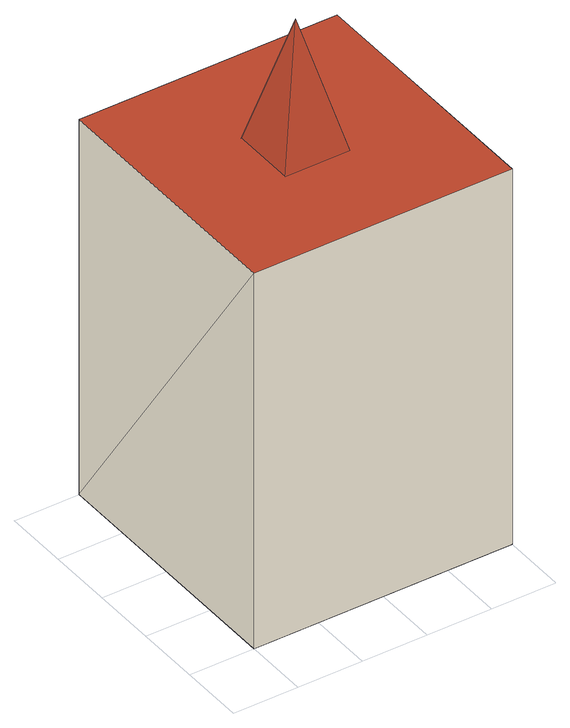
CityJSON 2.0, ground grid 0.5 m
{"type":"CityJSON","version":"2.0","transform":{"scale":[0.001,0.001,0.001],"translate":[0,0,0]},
"CityObjects":{
"building1":{"type":"Building","geometry":[{"type":"Solid","lod":"2","boundaries":[[[[0,1,2,3]],[[4,5,6]],[[4,7,8]],[[4,8,5]],[[4,6,7]],[[5,0,3,6]],[[8,1,0,5]],[[7,2,1,8]],[[6,3,7]],[[3,2,7]]]],"semantics":{"surfaces":[{"type":"RoofSurface"},{"type":"WallSurface"}],"values":[[0,0,0,0,0,1,1,1,1,1]]}}]}
},
"vertices":[
[2000,0,3000],[2000,2000,3000],[0,2000,3000],[0,0,3000],[1000,1000,4000],[2000,0,0],[0,0,0],[0,2000,0],[2000,2000,0]
]}
